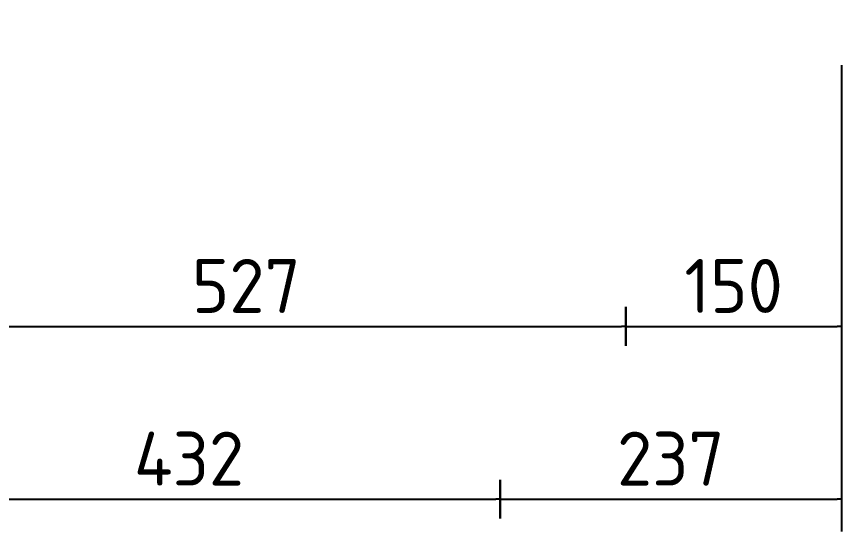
# Model space of a CAD drawing. Header units: millimetres. Extents: x 0 to 420, y 0 to 297.
# Drawn here: x 216.54 to 254.74, y 149.7 to 173.55 of the extents above; entities that cross this region are included whole.
import ezdxf

# ---------------------------------------------------------------- set-up
doc = ezdxf.new("R2010")
doc.units = ezdxf.units.MM
doc.header["$MEASUREMENT"] = 0
doc.layers.add('T25', color=1, linetype='Continuous')
doc.styles.add('ISO', font='iso3098b.shx')
doc.dimstyles.new('SIGNSDIM', dxfattribs={"dimtxt": 2.5, "dimasz": 0.2, "dimexe": 1.5, "dimexo": 2, "dimtad": 1, "dimdec": 4, "dimlfac": 15, "dimrnd": 1, "dimdsep": 46, "dimtxsty": 'ISO', "dimblk": 'SGNDIM', "dimcen": 2.5, "dimse2": 1, "dimadec": 0, "dimazin": 0, "dimtfac": 1, "dimtdec": 4, "dimtix": 1, "dimtmove": 0, "dimatfit": 3, "dimldrblk": 'SGNDIM', "dimfxl": 1, "dimtolj": 1, "dimtzin": 0, "dimarcsym": 0})

# ---------------------------------------------------------------- blocks, each defined once
blk = doc.blocks.new('SGNDIM')
for p, q in [((0, 4.5), (0, -4.5)), ((0, 0), (-1, 0))]:
    blk.add_line(p, q)
blk = doc.blocks.new('*D19')
at = {"layer": 'DEFPOINTS', "color": 0, "transparency": 16777216}
for p in [(238.929, 171.737), (254.74, 171.737), (254.74, 151.196)]:
    blk.add_point(p, dxfattribs=at)
at = {"layer": 'T25', "color": 0, "lineweight": -2, "transparency": 16777216}
for p, q in [((254.74, 169.737), (254.74, 149.696)), ((239.129, 151.196), (254.54, 151.196))]:
    blk.add_line(p, q, dxfattribs=at)
at = {"layer": 'T25', "color": 0, "lineweight": -2, "transparency": 16777216, "xscale": 0.2, "yscale": 0.2, "zscale": 0.2, "rotation": 180}
blk.add_blockref('SGNDIM', (238.929, 151.196), dxfattribs=at)
at = {"layer": 'T25', "color": 0, "lineweight": -2, "transparency": 16777216, "xscale": 0.2, "yscale": 0.2, "zscale": 0.2}
blk.add_blockref('SGNDIM', (254.74, 151.196), dxfattribs=at)
at = {"layer": 'T25', "color": 0, "transparency": 16777216, "insert": (246.834, 153.071), "char_height": 2.5, "attachment_point": 5, "style": 'ISO'}
blk.add_mtext('\\A1;237', dxfattribs=at)
blk = doc.blocks.new('*D22')
at = {"layer": 'DEFPOINTS', "color": 0, "transparency": 16777216}
for p in [(244.751, 176.309), (254.74, 173.294), (254.74, 159.196)]:
    blk.add_point(p, dxfattribs=at)
at = {"layer": 'T25', "color": 0, "lineweight": -2, "transparency": 16777216}
for p, q in [((254.74, 171.294), (254.74, 157.696)), ((244.951, 159.196), (254.54, 159.196))]:
    blk.add_line(p, q, dxfattribs=at)
at = {"layer": 'T25', "color": 0, "lineweight": -2, "transparency": 16777216, "xscale": 0.2, "yscale": 0.2, "zscale": 0.2, "rotation": 180}
blk.add_blockref('SGNDIM', (244.751, 159.196), dxfattribs=at)
at = {"layer": 'T25', "color": 0, "lineweight": -2, "transparency": 16777216, "xscale": 0.2, "yscale": 0.2, "zscale": 0.2}
blk.add_blockref('SGNDIM', (254.74, 159.196), dxfattribs=at)
at = {"layer": 'T25', "color": 0, "transparency": 16777216, "insert": (249.745, 161.071), "char_height": 2.5, "attachment_point": 5, "style": 'ISO'}
blk.add_mtext('\\A1;150', dxfattribs=at)
blk = doc.blocks.new('*D9')
at = {"layer": 'DEFPOINTS', "color": 0, "transparency": 16777216}
for p in [(210.119, 159.305), (238.929, 159.305), (238.929, 151.196)]:
    blk.add_point(p, dxfattribs=at)
at = {"layer": 'T25', "color": 0, "lineweight": -2, "transparency": 16777216}
blk.add_line((210.319, 151.196), (238.729, 151.196), dxfattribs=at)
at = {"layer": 'T25', "color": 0, "lineweight": -2, "transparency": 16777216, "xscale": 0.2, "yscale": 0.2, "zscale": 0.2, "rotation": 180}
blk.add_blockref('SGNDIM', (210.119, 151.196), dxfattribs=at)
at = {"layer": 'T25', "color": 0, "lineweight": -2, "transparency": 16777216, "xscale": 0.2, "yscale": 0.2, "zscale": 0.2}
blk.add_blockref('SGNDIM', (238.929, 151.196), dxfattribs=at)
at = {"layer": 'T25', "color": 0, "transparency": 16777216, "insert": (224.524, 153.071), "char_height": 2.5, "attachment_point": 5, "style": 'ISO'}
blk.add_mtext('\\A1;432', dxfattribs=at)
blk = doc.blocks.new('*D10')
at = {"layer": 'DEFPOINTS', "color": 0, "transparency": 16777216}
for p in [(209.598, 164.844), (244.751, 164.844), (244.751, 159.196)]:
    blk.add_point(p, dxfattribs=at)
at = {"layer": 'T25', "color": 0, "lineweight": -2, "transparency": 16777216}
blk.add_line((209.798, 159.196), (244.551, 159.196), dxfattribs=at)
at = {"layer": 'T25', "color": 0, "lineweight": -2, "transparency": 16777216, "xscale": 0.2, "yscale": 0.2, "zscale": 0.2, "rotation": 180}
blk.add_blockref('SGNDIM', (209.598, 159.196), dxfattribs=at)
at = {"layer": 'T25', "color": 0, "lineweight": -2, "transparency": 16777216, "xscale": 0.2, "yscale": 0.2, "zscale": 0.2}
blk.add_blockref('SGNDIM', (244.751, 159.196), dxfattribs=at)
at = {"layer": 'T25', "color": 0, "transparency": 16777216, "insert": (227.174, 161.071), "char_height": 2.5, "attachment_point": 5, "style": 'ISO'}
blk.add_mtext('\\A1;527', dxfattribs=at)

msp = doc.modelspace()

# ---------------------------------------------------------------- dimensions: what is measured, and where the dimension line sits
at = {"layer": 'T25'}
for base, p1, p2, override, picture, middle in [((254.7397686, 159.1959707), (244.7506019, 176.3088478), (254.7397686, 173.2936228), {"dimse1": 1, "dimse2": 0}, '*D22', (249.7451852, 161.0709707)), ((254.7397686, 151.1959707), (238.9287079, 171.7366835), (254.7397686, 171.7366835), {"dimse1": 1, "dimse2": 0}, '*D19', (246.8342383, 153.0709707)), ((244.7506019, 159.1959707), (209.5975716, 164.8442536), (244.7506019, 164.8442536), {"dimse1": 1}, '*D10', (227.1740867, 161.0709707)), ((238.9287079, 151.1959707), (210.1185564, 159.3054268), (238.9287079, 159.3054268), {"dimse1": 1}, '*D9', (224.5236322, 153.0709707))]:
    dim = msp.add_linear_dim(base=base, p1=p1, p2=p2, dimstyle='SIGNSDIM', override=override, dxfattribs=at)
    dim.commit()
    dim.dimension.update_dxf_attribs({"geometry": picture, "text_midpoint": middle})

doc.saveas('drawing.dxf')
